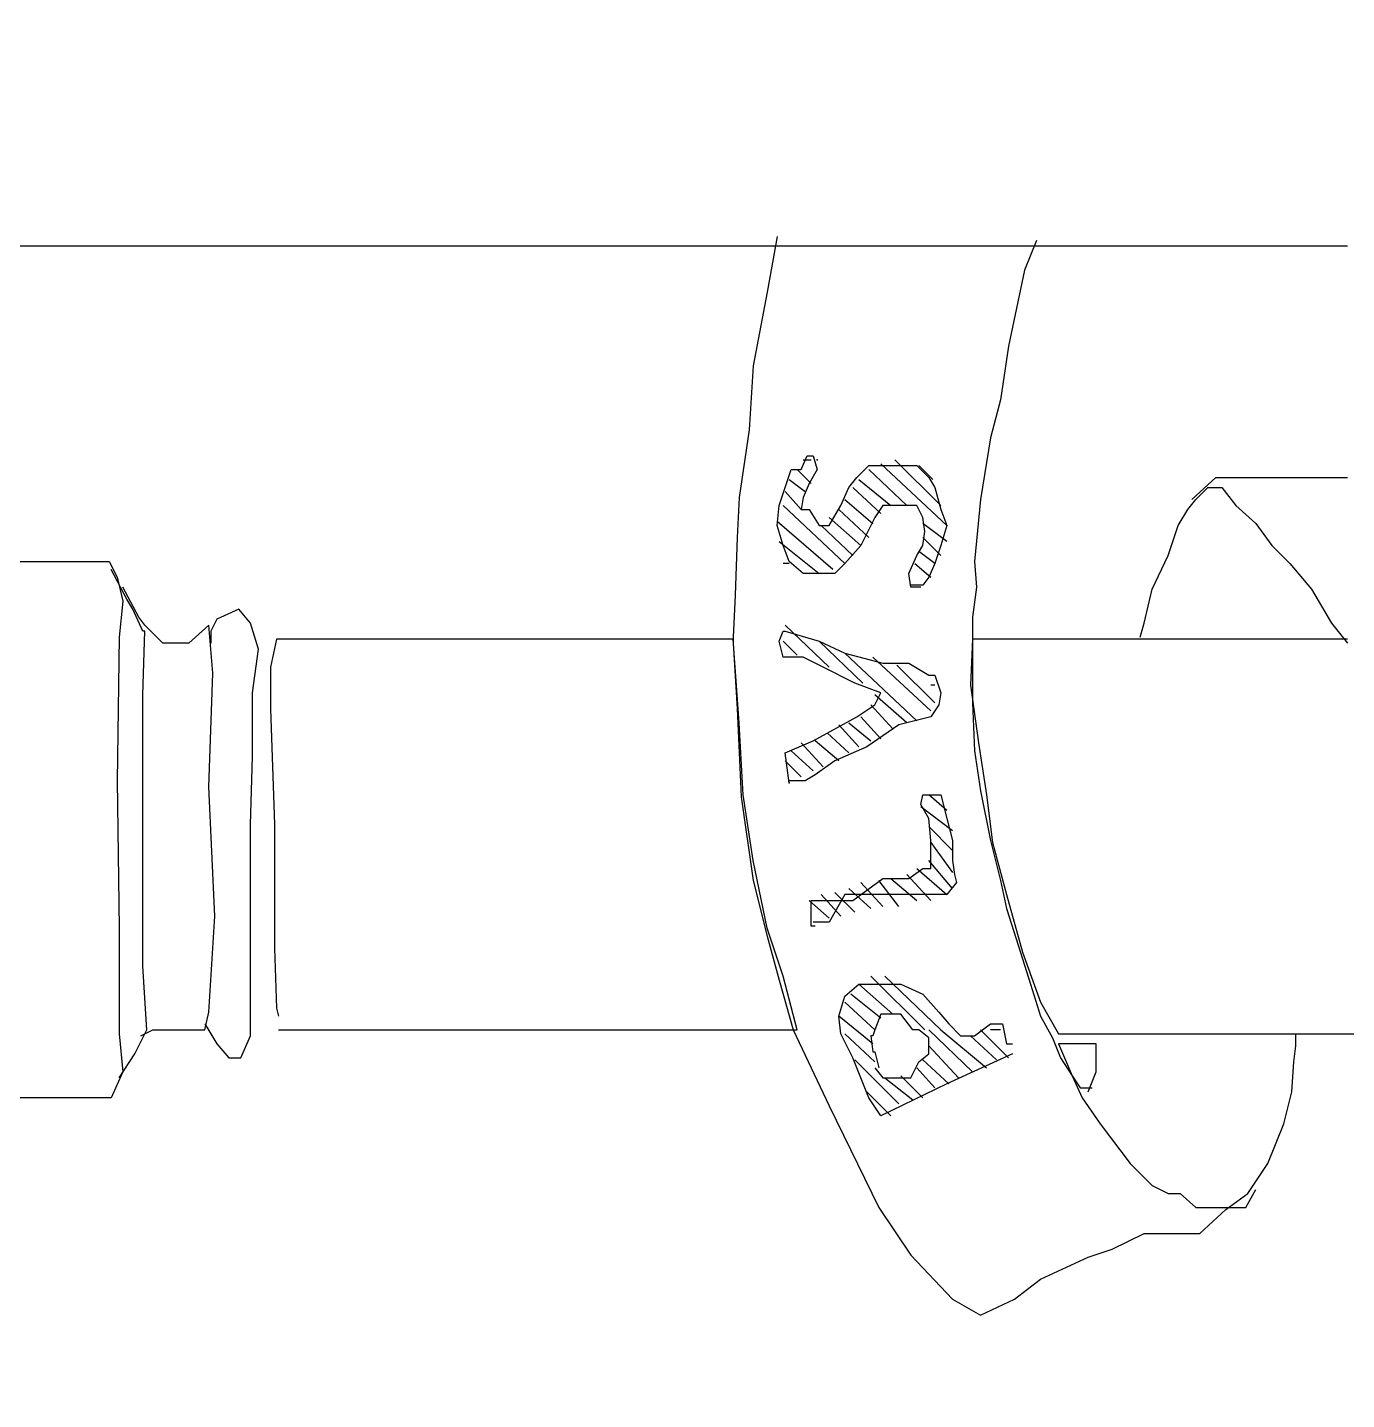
# Model space of a CAD drawing. Extents: x 729854 to 730444, y 4373781 to 4374808.
# Drawn here: x 729885.4 to 729892.02, y 4374630.28 to 4374637.16 of the extents above; entities that cross this region are included whole.
import ezdxf

# ---------------------------------------------------------------- set-up
doc = ezdxf.new("R2010")
doc.units = 0
doc.layers.get('0').update_dxf_attribs({"linetype": 'CONTINUOUS'})

msp = doc.modelspace()

# ---------------------------------------------------------------- linework, layer by layer
at = {"color": 0, "linetype": 'CONTINUOUS'}
for p, q in [((729889.16, 4374636.11), (729889.11, 4374635.83)), ((729889.16, 4374636.11), (729889.11, 4374635.83)), ((729890.46, 4374636.09), (729890.4, 4374635.94)), ((729890.46, 4374636.09), (729890.4, 4374635.94)), ((729885.57, 4374636.06), (729885.26, 4374636.06)), ((729885.57, 4374636.06), (729885.26, 4374636.06)), ((729886.18, 4374636.06), (729885.57, 4374636.06)), ((729886.18, 4374636.06), (729885.57, 4374636.06)), ((729887.2, 4374636.06), (729886.18, 4374636.06)), ((729887.2, 4374636.06), (729886.18, 4374636.06)), ((729888.07, 4374636.06), (729887.2, 4374636.06)), ((729888.07, 4374636.06), (729887.2, 4374636.06)), ((729889.16, 4374636.06), (729888.07, 4374636.06)), ((729889.16, 4374636.06), (729888.07, 4374636.06)), ((729889.42, 4374636.06), (729889.16, 4374636.06)), ((729889.42, 4374636.06), (729889.16, 4374636.06)), ((729889.97, 4374636.06), (729889.42, 4374636.06)), ((729889.97, 4374636.06), (729889.42, 4374636.06)), ((729890.45, 4374636.06), (729889.97, 4374636.06)), ((729890.45, 4374636.06), (729889.97, 4374636.06)), ((729890.82, 4374636.06), (729890.45, 4374636.06)), ((729890.82, 4374636.06), (729890.45, 4374636.06)), ((729892.02, 4374636.06), (729890.82, 4374636.06)), ((729892.02, 4374636.06), (729890.82, 4374636.06)), ((729890.4, 4374635.94), (729890.32, 4374635.56)), ((729890.4, 4374635.94), (729890.32, 4374635.56)), ((729889.11, 4374635.83), (729889.04, 4374635.46)), ((729889.11, 4374635.83), (729889.04, 4374635.46)), ((729890.32, 4374635.56), (729890.28, 4374635.29)), ((729890.32, 4374635.56), (729890.28, 4374635.29)), ((729889.04, 4374635.46), (729889.02, 4374635.14)), ((729889.04, 4374635.46), (729889.02, 4374635.14)), ((729890.28, 4374635.29), (729890.23, 4374635.1)), ((729890.28, 4374635.29), (729890.23, 4374635.1)), ((729889.02, 4374635.14), (729888.97, 4374634.8)), ((729889.02, 4374635.14), (729888.97, 4374634.8)), ((729890.23, 4374635.1), (729890.18, 4374634.79)), ((729890.23, 4374635.1), (729890.18, 4374634.79)), ((729889.28, 4374634.94), (729889.31, 4374635.01)), ((729889.28, 4374634.94), (729889.31, 4374635.01)), ((729889.29, 4374634.99), (729889.33, 4374634.99)), ((729889.29, 4374634.99), (729889.33, 4374634.99)), ((729889.31, 4374635.01), (729889.34, 4374635.01)), ((729889.31, 4374635.01), (729889.34, 4374635.01)), ((729889.34, 4374635.01), (729889.36, 4374634.94)), ((729889.34, 4374635.01), (729889.36, 4374634.94)), ((729889.98, 4374634.76), (729889.75, 4374634.99)), ((729889.98, 4374634.76), (729889.75, 4374634.99)), ((729889.2, 4374634.85), (729889.23, 4374634.94)), ((729889.2, 4374634.85), (729889.23, 4374634.94)), ((729889.23, 4374634.94), (729889.26, 4374634.94)), ((729889.23, 4374634.94), (729889.26, 4374634.94)), ((729889.33, 4374634.87), (729889.26, 4374634.94)), ((729889.26, 4374634.94), (729889.28, 4374634.94)), ((729889.33, 4374634.87), (729889.26, 4374634.94)), ((729889.26, 4374634.94), (729889.28, 4374634.94)), ((729889.36, 4374634.94), (729889.32, 4374634.87)), ((729889.36, 4374634.94), (729889.32, 4374634.87)), ((729889.56, 4374634.9), (729889.62, 4374634.96)), ((729889.56, 4374634.9), (729889.62, 4374634.96)), ((729889.62, 4374634.96), (729889.69, 4374634.96)), ((729889.62, 4374634.96), (729889.69, 4374634.96)), ((729889.81, 4374634.76), (729889.62, 4374634.94)), ((729889.81, 4374634.76), (729889.62, 4374634.94)), ((729889.68, 4374634.97), (729890.01, 4374634.66)), ((729889.68, 4374634.97), (729890.01, 4374634.66)), ((729889.69, 4374634.96), (729889.77, 4374634.96)), ((729889.69, 4374634.96), (729889.77, 4374634.96)), ((729889.77, 4374634.96), (729889.86, 4374634.96)), ((729889.77, 4374634.96), (729889.86, 4374634.96)), ((729889.86, 4374634.96), (729889.92, 4374634.9)), ((729889.86, 4374634.96), (729889.92, 4374634.9)), ((729889.87, 4374634.96), (729889.94, 4374634.89)), ((729889.87, 4374634.96), (729889.94, 4374634.89)), ((729889.17, 4374634.76), (729889.2, 4374634.85)), ((729889.17, 4374634.76), (729889.2, 4374634.85)), ((729889.22, 4374634.89), (729889.3, 4374634.83)), ((729889.22, 4374634.89), (729889.3, 4374634.83)), ((729889.32, 4374634.87), (729889.29, 4374634.8)), ((729889.32, 4374634.87), (729889.29, 4374634.8)), ((729889.48, 4374634.76), (729889.52, 4374634.85)), ((729889.48, 4374634.76), (729889.52, 4374634.85)), ((729889.52, 4374634.85), (729889.56, 4374634.9)), ((729889.52, 4374634.85), (729889.56, 4374634.9)), ((729889.68, 4374634.72), (729889.54, 4374634.85)), ((729889.68, 4374634.72), (729889.54, 4374634.85)), ((729889.57, 4374634.89), (729889.73, 4374634.76)), ((729889.57, 4374634.89), (729889.73, 4374634.76)), ((729889.92, 4374634.9), (729889.95, 4374634.85)), ((729889.92, 4374634.9), (729889.95, 4374634.85)), ((729889.95, 4374634.85), (729889.98, 4374634.74)), ((729889.95, 4374634.85), (729889.98, 4374634.74)), ((729891.24, 4374634.79), (729891.36, 4374634.9)), ((729891.24, 4374634.79), (729891.36, 4374634.9)), ((729891.26, 4374634.79), (729891.32, 4374634.85)), ((729891.26, 4374634.79), (729891.32, 4374634.85)), ((729891.32, 4374634.85), (729891.39, 4374634.85)), ((729891.32, 4374634.85), (729891.39, 4374634.85)), ((729891.36, 4374634.9), (729891.46, 4374634.9)), ((729891.36, 4374634.9), (729891.46, 4374634.9)), ((729891.39, 4374634.85), (729891.46, 4374634.76)), ((729891.39, 4374634.85), (729891.46, 4374634.76)), ((729891.46, 4374634.9), (729891.61, 4374634.9)), ((729891.46, 4374634.9), (729891.61, 4374634.9)), ((729891.61, 4374634.9), (729891.75, 4374634.9)), ((729891.61, 4374634.9), (729891.75, 4374634.9)), ((729891.75, 4374634.9), (729891.92, 4374634.9)), ((729891.75, 4374634.9), (729891.92, 4374634.9)), ((729891.92, 4374634.9), (729892.02, 4374634.9)), ((729891.92, 4374634.9), (729892.02, 4374634.9)), ((729888.97, 4374634.8), (729888.96, 4374634.6)), ((729888.97, 4374634.8), (729888.96, 4374634.6)), ((729889.28, 4374634.74), (729889.2, 4374634.83)), ((729889.28, 4374634.74), (729889.2, 4374634.83)), ((729889.29, 4374634.8), (729889.28, 4374634.74)), ((729889.29, 4374634.8), (729889.28, 4374634.74)), ((729889.5, 4374634.79), (729889.64, 4374634.67)), ((729889.5, 4374634.79), (729889.64, 4374634.67)), ((729890.18, 4374634.79), (729890.15, 4374634.48)), ((729890.18, 4374634.79), (729890.15, 4374634.48)), ((729891.22, 4374634.74), (729891.26, 4374634.79)), ((729891.22, 4374634.74), (729891.26, 4374634.79)), ((729889.16, 4374634.66), (729889.17, 4374634.76)), ((729889.16, 4374634.66), (729889.17, 4374634.76)), ((729889.19, 4374634.76), (729889.5, 4374634.47)), ((729889.19, 4374634.76), (729889.5, 4374634.47)), ((729889.28, 4374634.74), (729889.29, 4374634.74)), ((729889.28, 4374634.74), (729889.29, 4374634.74)), ((729889.29, 4374634.74), (729889.32, 4374634.74)), ((729889.29, 4374634.74), (729889.32, 4374634.74)), ((729889.32, 4374634.74), (729889.37, 4374634.66)), ((729889.32, 4374634.74), (729889.37, 4374634.66)), ((729889.42, 4374634.66), (729889.48, 4374634.76)), ((729889.42, 4374634.66), (729889.48, 4374634.76)), ((729889.62, 4374634.6), (729889.47, 4374634.74)), ((729889.62, 4374634.6), (729889.47, 4374634.74)), ((729889.69, 4374634.76), (729889.65, 4374634.7)), ((729889.69, 4374634.76), (729889.65, 4374634.7)), ((729889.75, 4374634.76), (729889.69, 4374634.76)), ((729889.75, 4374634.76), (729889.69, 4374634.76)), ((729889.81, 4374634.76), (729889.75, 4374634.76)), ((729889.81, 4374634.76), (729889.75, 4374634.76)), ((729889.86, 4374634.76), (729889.81, 4374634.76)), ((729889.86, 4374634.76), (729889.81, 4374634.76)), ((729889.89, 4374634.7), (729889.86, 4374634.76)), ((729889.89, 4374634.7), (729889.86, 4374634.76)), ((729889.98, 4374634.74), (729890.01, 4374634.66)), ((729889.98, 4374634.74), (729890.01, 4374634.66)), ((729891.17, 4374634.66), (729891.22, 4374634.74)), ((729891.17, 4374634.66), (729891.22, 4374634.74)), ((729891.46, 4374634.76), (729891.56, 4374634.67)), ((729891.46, 4374634.76), (729891.56, 4374634.67)), ((729889.44, 4374634.44), (729889.16, 4374634.68)), ((729889.44, 4374634.44), (729889.16, 4374634.68)), ((729889.19, 4374634.56), (729889.16, 4374634.66)), ((729889.19, 4374634.56), (729889.16, 4374634.66)), ((729889.37, 4374634.66), (729889.42, 4374634.66)), ((729889.37, 4374634.66), (729889.42, 4374634.66)), ((729889.54, 4374634.51), (729889.38, 4374634.66)), ((729889.54, 4374634.51), (729889.38, 4374634.66)), ((729889.42, 4374634.7), (729889.58, 4374634.56)), ((729889.42, 4374634.7), (729889.58, 4374634.56)), ((729889.65, 4374634.7), (729889.61, 4374634.62)), ((729889.65, 4374634.7), (729889.61, 4374634.62)), ((729889.9, 4374634.63), (729889.89, 4374634.7)), ((729889.9, 4374634.63), (729889.89, 4374634.7)), ((729890.01, 4374634.58), (729889.89, 4374634.67)), ((729890.01, 4374634.58), (729889.89, 4374634.67)), ((729890.01, 4374634.66), (729889.98, 4374634.56)), ((729890.01, 4374634.66), (729889.98, 4374634.56)), ((729891.12, 4374634.51), (729891.17, 4374634.66)), ((729891.12, 4374634.51), (729891.17, 4374634.66)), ((729891.56, 4374634.67), (729891.64, 4374634.56)), ((729891.56, 4374634.67), (729891.64, 4374634.56)), ((729888.96, 4374634.6), (729888.95, 4374634.31)), ((729888.96, 4374634.6), (729888.95, 4374634.31)), ((729889.17, 4374634.58), (729889.37, 4374634.42)), ((729889.17, 4374634.58), (729889.37, 4374634.42)), ((729889.61, 4374634.62), (729889.58, 4374634.56)), ((729889.61, 4374634.62), (729889.58, 4374634.56)), ((729889.89, 4374634.56), (729889.9, 4374634.63)), ((729889.89, 4374634.56), (729889.9, 4374634.63)), ((729889.89, 4374634.6), (729889.98, 4374634.51)), ((729889.89, 4374634.6), (729889.98, 4374634.51)), ((729889.22, 4374634.48), (729889.19, 4374634.56)), ((729889.22, 4374634.48), (729889.19, 4374634.56)), ((729889.58, 4374634.56), (729889.5, 4374634.47)), ((729889.58, 4374634.56), (729889.5, 4374634.47)), ((729889.82, 4374634.42), (729889.86, 4374634.51)), ((729889.82, 4374634.42), (729889.86, 4374634.51)), ((729889.86, 4374634.51), (729889.89, 4374634.56)), ((729889.86, 4374634.51), (729889.89, 4374634.56)), ((729889.95, 4374634.47), (729889.87, 4374634.53)), ((729889.95, 4374634.47), (729889.87, 4374634.53)), ((729889.98, 4374634.56), (729889.95, 4374634.47)), ((729889.98, 4374634.56), (729889.95, 4374634.47)), ((729891.04, 4374634.34), (729891.12, 4374634.51)), ((729891.04, 4374634.34), (729891.12, 4374634.51)), ((729891.64, 4374634.56), (729891.73, 4374634.47)), ((729891.64, 4374634.56), (729891.73, 4374634.47)), ((729885.09, 4374634.48), (729885.81, 4374634.48)), ((729885.09, 4374634.48), (729885.81, 4374634.48)), ((729885.81, 4374634.48), (729885.85, 4374634.4)), ((729885.81, 4374634.48), (729885.85, 4374634.4)), ((729885.9, 4374634.29), (729885.82, 4374634.44)), ((729885.9, 4374634.29), (729885.82, 4374634.44)), ((729889.22, 4374634.47), (729889.19, 4374634.47)), ((729889.22, 4374634.47), (729889.19, 4374634.47)), ((729889.29, 4374634.42), (729889.22, 4374634.48)), ((729889.29, 4374634.42), (729889.22, 4374634.48)), ((729889.5, 4374634.47), (729889.45, 4374634.42)), ((729889.5, 4374634.47), (729889.45, 4374634.42)), ((729889.85, 4374634.47), (729889.93, 4374634.4)), ((729889.85, 4374634.47), (729889.93, 4374634.4)), ((729889.95, 4374634.47), (729889.92, 4374634.4)), ((729889.95, 4374634.47), (729889.92, 4374634.4)), ((729890.15, 4374634.48), (729890.16, 4374634.35)), ((729890.15, 4374634.48), (729890.16, 4374634.35)), ((729891.73, 4374634.47), (729891.84, 4374634.34)), ((729891.73, 4374634.47), (729891.84, 4374634.34)), ((729885.85, 4374634.4), (729885.88, 4374634.28)), ((729885.85, 4374634.4), (729885.88, 4374634.28)), ((729889.39, 4374634.42), (729889.29, 4374634.42)), ((729889.39, 4374634.42), (729889.29, 4374634.42)), ((729889.45, 4374634.42), (729889.39, 4374634.42)), ((729889.45, 4374634.42), (729889.39, 4374634.42)), ((729889.83, 4374634.35), (729889.82, 4374634.42)), ((729889.83, 4374634.35), (729889.82, 4374634.42)), ((729889.92, 4374634.4), (729889.89, 4374634.36)), ((729889.92, 4374634.4), (729889.89, 4374634.36)), ((729885.96, 4374634.2), (729885.88, 4374634.35)), ((729885.96, 4374634.2), (729885.88, 4374634.35)), ((729888.95, 4374634.31), (729888.94, 4374634.1)), ((729888.95, 4374634.31), (729888.94, 4374634.1)), ((729889.87, 4374634.36), (729889.83, 4374634.36)), ((729889.87, 4374634.36), (729889.83, 4374634.36)), ((729889.85, 4374634.35), (729889.83, 4374634.35)), ((729889.85, 4374634.35), (729889.83, 4374634.35)), ((729889.87, 4374634.36), (729889.85, 4374634.36)), ((729889.87, 4374634.36), (729889.85, 4374634.36)), ((729889.88, 4374634.35), (729889.85, 4374634.35)), ((729889.88, 4374634.35), (729889.85, 4374634.35)), ((729889.89, 4374634.36), (729889.87, 4374634.36)), ((729889.89, 4374634.36), (729889.87, 4374634.36)), ((729890.16, 4374634.35), (729890.14, 4374634.2)), ((729890.16, 4374634.35), (729890.14, 4374634.2)), ((729891, 4374634.17), (729891.04, 4374634.34)), ((729891, 4374634.17), (729891.04, 4374634.34)), ((729891.84, 4374634.34), (729891.94, 4374634.17)), ((729891.84, 4374634.34), (729891.94, 4374634.17)), ((729885.88, 4374634.28), (729885.86, 4374634.1)), ((729885.88, 4374634.28), (729885.86, 4374634.1)), ((729885.93, 4374634.24), (729885.9, 4374634.29)), ((729885.93, 4374634.24), (729885.9, 4374634.29)), ((729885.98, 4374634.13), (729885.93, 4374634.24)), ((729885.98, 4374634.13), (729885.93, 4374634.24)), ((729886.46, 4374634.24), (729886.35, 4374634.19)), ((729886.46, 4374634.24), (729886.35, 4374634.19)), ((729886.52, 4374634.17), (729886.46, 4374634.24)), ((729886.52, 4374634.17), (729886.46, 4374634.24)), ((729885.99, 4374634.16), (729885.96, 4374634.2)), ((729885.99, 4374634.16), (729885.96, 4374634.2)), ((729886.08, 4374634.07), (729885.99, 4374634.16)), ((729886.08, 4374634.07), (729885.99, 4374634.16)), ((729886.31, 4374634.16), (729886.21, 4374634.07)), ((729886.31, 4374634.16), (729886.21, 4374634.07)), ((729886.33, 4374633.92), (729886.31, 4374634.16)), ((729886.33, 4374633.92), (729886.31, 4374634.16)), ((729886.35, 4374634.19), (729886.32, 4374634.13)), ((729886.35, 4374634.19), (729886.32, 4374634.13)), ((729886.56, 4374634.04), (729886.52, 4374634.17)), ((729886.56, 4374634.04), (729886.52, 4374634.17)), ((729889.2, 4374634.16), (729889.42, 4374633.95)), ((729889.2, 4374634.16), (729889.42, 4374633.95)), ((729890.14, 4374634.2), (729890.14, 4374634.08)), ((729890.14, 4374634.2), (729890.14, 4374634.08)), ((729890.98, 4374634.1), (729891, 4374634.17)), ((729890.98, 4374634.1), (729891, 4374634.17)), ((729891.94, 4374634.17), (729892.02, 4374634.07)), ((729891.94, 4374634.17), (729892.02, 4374634.07)), ((729885.86, 4374634.1), (729885.85, 4374633.38)), ((729885.86, 4374634.1), (729885.85, 4374633.38)), ((729885.98, 4374633.81), (729885.99, 4374634.13)), ((729885.99, 4374634.13), (729885.98, 4374634.13)), ((729885.98, 4374633.81), (729885.99, 4374634.13)), ((729885.99, 4374634.13), (729885.98, 4374634.13)), ((729886.32, 4374634.13), (729886.32, 4374634.07)), ((729886.32, 4374634.13), (729886.32, 4374634.07)), ((729888.94, 4374634.1), (729888.94, 4374634.07)), ((729888.94, 4374634.1), (729888.94, 4374634.07)), ((729889.17, 4374634.08), (729889.19, 4374634.13)), ((729889.17, 4374634.08), (729889.19, 4374634.13)), ((729889.19, 4374634.13), (729889.2, 4374634.13)), ((729889.19, 4374634.13), (729889.2, 4374634.13)), ((729889.2, 4374634.13), (729889.37, 4374634.08)), ((729889.2, 4374634.13), (729889.37, 4374634.08)), ((729886.21, 4374634.07), (729886.08, 4374634.07)), ((729886.21, 4374634.07), (729886.08, 4374634.07)), ((729886.53, 4374633.82), (729886.56, 4374634.04)), ((729886.53, 4374633.82), (729886.56, 4374634.04)), ((729886.65, 4374634.09), (729886.62, 4374633.95)), ((729886.65, 4374634.09), (729886.62, 4374633.95)), ((729886.7, 4374634.09), (729886.65, 4374634.09)), ((729886.7, 4374634.09), (729886.65, 4374634.09)), ((729886.89, 4374634.09), (729886.7, 4374634.09)), ((729886.89, 4374634.09), (729886.7, 4374634.09)), ((729887.29, 4374634.09), (729886.89, 4374634.09)), ((729887.29, 4374634.09), (729886.89, 4374634.09)), ((729888.32, 4374634.09), (729887.29, 4374634.09)), ((729888.32, 4374634.09), (729887.29, 4374634.09)), ((729888.94, 4374634.09), (729888.32, 4374634.09)), ((729888.94, 4374634.09), (729888.32, 4374634.09)), ((729888.95, 4374633.95), (729888.94, 4374634.09)), ((729888.95, 4374633.95), (729888.94, 4374634.09)), ((729888.94, 4374634.07), (729888.96, 4374633.74)), ((729888.94, 4374634.07), (729888.96, 4374633.74)), ((729889.19, 4374634), (729889.17, 4374634.08)), ((729889.19, 4374634), (729889.17, 4374634.08)), ((729889.26, 4374634.01), (729889.19, 4374634.08)), ((729889.26, 4374634.01), (729889.19, 4374634.08)), ((729889.37, 4374634.08), (729889.5, 4374634.02)), ((729889.59, 4374633.87), (729889.37, 4374634.08)), ((729889.37, 4374634.08), (729889.5, 4374634.02)), ((729889.59, 4374633.87), (729889.37, 4374634.08)), ((729890.14, 4374634.09), (729890.13, 4374633.86)), ((729890.14, 4374634.09), (729890.13, 4374633.86)), ((729890.23, 4374634.09), (729890.14, 4374634.09)), ((729890.23, 4374634.09), (729890.14, 4374634.09)), ((729890.14, 4374634.08), (729890.14, 4374633.77)), ((729890.14, 4374634.08), (729890.14, 4374633.77)), ((729890.58, 4374634.09), (729890.23, 4374634.09)), ((729890.58, 4374634.09), (729890.23, 4374634.09)), ((729890.97, 4374634.09), (729890.58, 4374634.09)), ((729890.97, 4374634.09), (729890.58, 4374634.09)), ((729891.26, 4374634.09), (729890.97, 4374634.09)), ((729891.26, 4374634.09), (729890.97, 4374634.09)), ((729891.77, 4374634.09), (729891.26, 4374634.09)), ((729891.77, 4374634.09), (729891.26, 4374634.09)), ((729892.02, 4374634.09), (729891.77, 4374634.09)), ((729892.02, 4374634.09), (729891.77, 4374634.09)), ((729889.24, 4374634), (729889.19, 4374634)), ((729889.24, 4374634), (729889.19, 4374634)), ((729889.29, 4374634), (729889.24, 4374634)), ((729889.29, 4374634), (729889.24, 4374634)), ((729889.39, 4374633.95), (729889.29, 4374634)), ((729889.39, 4374633.95), (729889.29, 4374634)), ((729889.5, 4374634.02), (729889.69, 4374633.97)), ((729889.5, 4374634.02), (729889.86, 4374633.68)), ((729889.5, 4374634.02), (729889.69, 4374633.97)), ((729889.5, 4374634.02), (729889.86, 4374633.68)), ((729889.93, 4374633.73), (729889.64, 4374634)), ((729889.93, 4374633.73), (729889.64, 4374634)), ((729889.69, 4374633.97), (729889.82, 4374633.97)), ((729889.69, 4374633.97), (729889.82, 4374633.97)), ((729889.76, 4374633.96), (729889.95, 4374633.77)), ((729889.76, 4374633.96), (729889.95, 4374633.77)), ((729889.82, 4374633.97), (729889.92, 4374633.91)), ((729889.82, 4374633.97), (729889.92, 4374633.91)), ((729886.31, 4374633.35), (729886.33, 4374633.92)), ((729886.31, 4374633.35), (729886.33, 4374633.92)), ((729886.62, 4374633.95), (729886.62, 4374633.74)), ((729886.62, 4374633.95), (729886.62, 4374633.74)), ((729888.97, 4374633.67), (729888.95, 4374633.95)), ((729888.97, 4374633.67), (729888.95, 4374633.95)), ((729889.55, 4374633.87), (729889.39, 4374633.95)), ((729889.55, 4374633.87), (729889.39, 4374633.95)), ((729889.92, 4374633.91), (729889.95, 4374633.91)), ((729889.92, 4374633.91), (729889.95, 4374633.91)), ((729889.95, 4374633.91), (729889.98, 4374633.82)), ((729889.95, 4374633.91), (729889.98, 4374633.82)), ((729886.53, 4374633.5), (729886.53, 4374633.82)), ((729886.53, 4374633.5), (729886.53, 4374633.82)), ((729889.68, 4374633.82), (729889.55, 4374633.87)), ((729889.68, 4374633.82), (729889.55, 4374633.87)), ((729889.65, 4374633.76), (729889.68, 4374633.82)), ((729889.65, 4374633.76), (729889.68, 4374633.82)), ((729889.95, 4374633.86), (729889.93, 4374633.86)), ((729889.95, 4374633.86), (729889.93, 4374633.86)), ((729889.98, 4374633.82), (729889.97, 4374633.76)), ((729889.98, 4374633.82), (729889.97, 4374633.76)), ((729890.13, 4374633.86), (729890.17, 4374633.57)), ((729890.13, 4374633.86), (729890.17, 4374633.57)), ((729885.98, 4374633.19), (729885.98, 4374633.81)), ((729885.98, 4374633.19), (729885.98, 4374633.81)), ((729889.56, 4374633.7), (729889.65, 4374633.76)), ((729889.56, 4374633.7), (729889.65, 4374633.76)), ((729889.63, 4374633.76), (729889.74, 4374633.64)), ((729889.63, 4374633.76), (729889.74, 4374633.64)), ((729889.81, 4374633.67), (729889.65, 4374633.81)), ((729889.81, 4374633.67), (729889.65, 4374633.81)), ((729889.97, 4374633.76), (729889.93, 4374633.7)), ((729889.97, 4374633.76), (729889.93, 4374633.7)), ((729890.14, 4374633.77), (729890.15, 4374633.53)), ((729890.14, 4374633.77), (729890.15, 4374633.53)), ((729886.62, 4374633.74), (729886.64, 4374633.16)), ((729886.62, 4374633.74), (729886.64, 4374633.16)), ((729888.96, 4374633.74), (729888.98, 4374633.3)), ((729888.96, 4374633.74), (729888.98, 4374633.3)), ((729889.34, 4374633.58), (729889.56, 4374633.7)), ((729889.34, 4374633.58), (729889.56, 4374633.7)), ((729889.68, 4374633.59), (729889.58, 4374633.7)), ((729889.68, 4374633.59), (729889.58, 4374633.7)), ((729889.93, 4374633.7), (729889.77, 4374633.66)), ((729889.93, 4374633.7), (729889.77, 4374633.66)), ((729888.99, 4374633.31), (729888.97, 4374633.67)), ((729888.99, 4374633.31), (729888.97, 4374633.67)), ((729889.41, 4374633.62), (729889.52, 4374633.52)), ((729889.41, 4374633.62), (729889.52, 4374633.52)), ((729889.57, 4374633.55), (729889.47, 4374633.66)), ((729889.57, 4374633.55), (729889.47, 4374633.66)), ((729889.52, 4374633.67), (729889.63, 4374633.58)), ((729889.52, 4374633.67), (729889.63, 4374633.58)), ((729889.77, 4374633.66), (729889.61, 4374633.55)), ((729889.77, 4374633.66), (729889.61, 4374633.55)), ((729889.2, 4374633.52), (729889.34, 4374633.58)), ((729889.2, 4374633.52), (729889.34, 4374633.58)), ((729889.28, 4374633.57), (729889.39, 4374633.45)), ((729889.28, 4374633.57), (729889.39, 4374633.45)), ((729889.47, 4374633.48), (729889.35, 4374633.58)), ((729889.47, 4374633.48), (729889.35, 4374633.58)), ((729889.61, 4374633.55), (729889.45, 4374633.48)), ((729889.61, 4374633.55), (729889.45, 4374633.48)), ((729890.17, 4374633.57), (729890.21, 4374633.31)), ((729890.17, 4374633.57), (729890.21, 4374633.31)), ((729886.52, 4374633.16), (729886.53, 4374633.5)), ((729886.52, 4374633.16), (729886.53, 4374633.5)), ((729889.22, 4374633.37), (729889.2, 4374633.52)), ((729889.22, 4374633.37), (729889.2, 4374633.52)), ((729889.2, 4374633.48), (729889.28, 4374633.4)), ((729889.2, 4374633.48), (729889.28, 4374633.4)), ((729889.34, 4374633.43), (729889.23, 4374633.53)), ((729889.34, 4374633.43), (729889.23, 4374633.53)), ((729889.45, 4374633.48), (729889.35, 4374633.41)), ((729889.45, 4374633.48), (729889.35, 4374633.41)), ((729890.15, 4374633.53), (729890.18, 4374633.33)), ((729890.15, 4374633.53), (729890.18, 4374633.33)), ((729889.35, 4374633.41), (729889.3, 4374633.38)), ((729889.35, 4374633.41), (729889.3, 4374633.38)), ((729885.85, 4374633.38), (729885.86, 4374632.64)), ((729885.85, 4374633.38), (729885.86, 4374632.64)), ((729886.34, 4374632.7), (729886.31, 4374633.35)), ((729886.34, 4374632.7), (729886.31, 4374633.35)), ((729889.25, 4374633.38), (729889.22, 4374633.38)), ((729889.25, 4374633.38), (729889.22, 4374633.38)), ((729889.3, 4374633.38), (729889.25, 4374633.38)), ((729889.3, 4374633.38), (729889.25, 4374633.38)), ((729888.98, 4374633.3), (729889.04, 4374632.88)), ((729888.98, 4374633.3), (729889.04, 4374632.88)), ((729889.04, 4374632.98), (729888.99, 4374633.31)), ((729889.04, 4374632.98), (729888.99, 4374633.31)), ((729889.88, 4374633.26), (729889.89, 4374633.31)), ((729889.88, 4374633.26), (729889.89, 4374633.31)), ((729889.89, 4374633.31), (729889.95, 4374633.31)), ((729889.89, 4374633.31), (729889.95, 4374633.31)), ((729890.01, 4374633.23), (729889.92, 4374633.31)), ((729890.01, 4374633.23), (729889.92, 4374633.31)), ((729889.95, 4374633.31), (729889.98, 4374633.31)), ((729889.95, 4374633.31), (729889.98, 4374633.31)), ((729889.98, 4374633.31), (729890.01, 4374633.19)), ((729889.98, 4374633.31), (729890.01, 4374633.19)), ((729890.18, 4374633.33), (729890.23, 4374633.08)), ((729890.18, 4374633.33), (729890.23, 4374633.08)), ((729890.21, 4374633.31), (729890.24, 4374633.07)), ((729890.21, 4374633.31), (729890.24, 4374633.07)), ((729889.92, 4374633.19), (729889.88, 4374633.26)), ((729889.92, 4374633.19), (729889.88, 4374633.26)), ((729889.88, 4374633.25), (729890.04, 4374633.13)), ((729889.88, 4374633.25), (729890.04, 4374633.13)), ((729885.98, 4374632.45), (729885.98, 4374633.19)), ((729885.98, 4374632.45), (729885.98, 4374633.19)), ((729886.52, 4374632.7), (729886.52, 4374633.16)), ((729886.52, 4374632.7), (729886.52, 4374633.16)), ((729886.64, 4374633.16), (729886.64, 4374632.78)), ((729886.64, 4374633.16), (729886.64, 4374632.78)), ((729889.93, 4374633.08), (729889.92, 4374633.19)), ((729889.93, 4374633.08), (729889.92, 4374633.19)), ((729890.04, 4374633.03), (729889.92, 4374633.15)), ((729890.04, 4374633.03), (729889.92, 4374633.15)), ((729890.01, 4374633.19), (729890.04, 4374633.08)), ((729890.01, 4374633.19), (729890.04, 4374633.08)), ((729889.93, 4374632.94), (729889.93, 4374633.08)), ((729889.93, 4374632.94), (729889.93, 4374633.08)), ((729889.93, 4374633.07), (729890.04, 4374632.92)), ((729889.93, 4374633.07), (729890.04, 4374632.92)), ((729890.04, 4374633.08), (729890.04, 4374632.98)), ((729890.04, 4374633.08), (729890.04, 4374632.98)), ((729890.23, 4374633.08), (729890.28, 4374632.88)), ((729890.23, 4374633.08), (729890.28, 4374632.88)), ((729890.24, 4374633.07), (729890.31, 4374632.81)), ((729890.24, 4374633.07), (729890.31, 4374632.81)), ((729889.11, 4374632.64), (729889.04, 4374632.98)), ((729889.11, 4374632.64), (729889.04, 4374632.98)), ((729889.82, 4374632.89), (729889.89, 4374632.94)), ((729889.82, 4374632.89), (729889.89, 4374632.94)), ((729889.86, 4374632.94), (729890.01, 4374632.81)), ((729889.86, 4374632.94), (729890.01, 4374632.81)), ((729889.89, 4374632.94), (729889.93, 4374632.94)), ((729889.89, 4374632.94), (729889.93, 4374632.94)), ((729890.04, 4374632.84), (729889.92, 4374632.98)), ((729890.04, 4374632.84), (729889.92, 4374632.98)), ((729890.04, 4374632.98), (729890.05, 4374632.91)), ((729890.04, 4374632.98), (729890.05, 4374632.91)), ((729889.04, 4374632.88), (729889.11, 4374632.6)), ((729889.04, 4374632.88), (729889.11, 4374632.6)), ((729889.54, 4374632.78), (729889.69, 4374632.89)), ((729889.54, 4374632.78), (729889.69, 4374632.89)), ((729889.58, 4374632.87), (729889.69, 4374632.75)), ((729889.58, 4374632.87), (729889.69, 4374632.75)), ((729889.77, 4374632.75), (729889.67, 4374632.88)), ((729889.77, 4374632.75), (729889.67, 4374632.88)), ((729889.69, 4374632.89), (729889.82, 4374632.89)), ((729889.69, 4374632.89), (729889.82, 4374632.89)), ((729889.73, 4374632.89), (729889.86, 4374632.78)), ((729889.73, 4374632.89), (729889.86, 4374632.78)), ((729889.93, 4374632.78), (729889.81, 4374632.91)), ((729889.93, 4374632.78), (729889.81, 4374632.91)), ((729890.06, 4374632.87), (729890.01, 4374632.81)), ((729890.06, 4374632.87), (729890.01, 4374632.81)), ((729890.05, 4374632.91), (729890.06, 4374632.87)), ((729890.05, 4374632.91), (729890.06, 4374632.87)), ((729890.28, 4374632.88), (729890.31, 4374632.74)), ((729890.28, 4374632.88), (729890.31, 4374632.74)), ((729889.48, 4374632.7), (729889.38, 4374632.81)), ((729889.48, 4374632.7), (729889.38, 4374632.81)), ((729889.5, 4374632.81), (729889.42, 4374632.67)), ((729889.5, 4374632.81), (729889.42, 4374632.67)), ((729889.45, 4374632.82), (729889.55, 4374632.72)), ((729889.45, 4374632.82), (729889.55, 4374632.72)), ((729889.61, 4374632.81), (729889.5, 4374632.81)), ((729889.61, 4374632.81), (729889.5, 4374632.81)), ((729889.63, 4374632.74), (729889.52, 4374632.84)), ((729889.63, 4374632.74), (729889.52, 4374632.84)), ((729889.81, 4374632.81), (729889.61, 4374632.81)), ((729889.81, 4374632.81), (729889.61, 4374632.81)), ((729889.9, 4374632.81), (729889.81, 4374632.81)), ((729889.9, 4374632.81), (729889.81, 4374632.81)), ((729890.01, 4374632.81), (729889.9, 4374632.81)), ((729890.01, 4374632.81), (729889.9, 4374632.81)), ((729890.31, 4374632.81), (729890.39, 4374632.52)), ((729890.31, 4374632.81), (729890.39, 4374632.52)), ((729886.64, 4374632.78), (729886.64, 4374632.54)), ((729886.64, 4374632.78), (729886.64, 4374632.54)), ((729889.32, 4374632.78), (729889.42, 4374632.69)), ((729889.32, 4374632.78), (729889.42, 4374632.69)), ((729889.33, 4374632.65), (729889.33, 4374632.78)), ((729889.33, 4374632.78), (729889.42, 4374632.78)), ((729889.33, 4374632.65), (729889.33, 4374632.78)), ((729889.33, 4374632.78), (729889.42, 4374632.78)), ((729889.42, 4374632.78), (729889.54, 4374632.78)), ((729889.42, 4374632.78), (729889.54, 4374632.78)), ((729890.31, 4374632.74), (729890.37, 4374632.55)), ((729890.31, 4374632.74), (729890.37, 4374632.55)), ((729886.31, 4374632.22), (729886.34, 4374632.7)), ((729886.31, 4374632.22), (729886.34, 4374632.7)), ((729886.52, 4374632.27), (729886.52, 4374632.7)), ((729886.52, 4374632.27), (729886.52, 4374632.7)), ((729889.35, 4374632.65), (729889.33, 4374632.65)), ((729889.35, 4374632.65), (729889.33, 4374632.65)), ((729889.42, 4374632.67), (729889.34, 4374632.67)), ((729889.42, 4374632.67), (729889.34, 4374632.67)), ((729885.86, 4374632.64), (729885.86, 4374632.11)), ((729885.86, 4374632.64), (729885.86, 4374632.11)), ((729889.19, 4374632.4), (729889.11, 4374632.64)), ((729889.19, 4374632.4), (729889.11, 4374632.64)), ((729889.11, 4374632.6), (729889.17, 4374632.38)), ((729889.11, 4374632.6), (729889.17, 4374632.38)), ((729886.64, 4374632.54), (729886.65, 4374632.24)), ((729886.64, 4374632.54), (729886.65, 4374632.24)), ((729890.37, 4374632.55), (729890.43, 4374632.36)), ((729890.37, 4374632.55), (729890.43, 4374632.36)), ((729890.39, 4374632.52), (729890.48, 4374632.27)), ((729890.39, 4374632.52), (729890.48, 4374632.27)), ((729886, 4374632.13), (729885.98, 4374632.45)), ((729886, 4374632.13), (729885.98, 4374632.45)), ((729889.17, 4374632.38), (729889.24, 4374632.13)), ((729889.17, 4374632.38), (729889.24, 4374632.13)), ((729889.26, 4374632.13), (729889.19, 4374632.4)), ((729889.26, 4374632.13), (729889.19, 4374632.4)), ((729889.9, 4374632.13), (729889.63, 4374632.4)), ((729889.9, 4374632.13), (729889.63, 4374632.4)), ((729889.7, 4374632.4), (729889.98, 4374632.13)), ((729889.7, 4374632.4), (729889.98, 4374632.13)), ((729889.5, 4374632.3), (729889.57, 4374632.36)), ((729889.5, 4374632.3), (729889.57, 4374632.36)), ((729889.68, 4374632.19), (729889.53, 4374632.31)), ((729889.68, 4374632.19), (729889.53, 4374632.31)), ((729889.57, 4374632.36), (729889.64, 4374632.36)), ((729889.57, 4374632.36), (729889.74, 4374632.21)), ((729889.57, 4374632.36), (729889.64, 4374632.36)), ((729889.57, 4374632.36), (729889.74, 4374632.21)), ((729889.64, 4374632.36), (729889.7, 4374632.36)), ((729889.64, 4374632.36), (729889.7, 4374632.36)), ((729889.7, 4374632.36), (729889.78, 4374632.36)), ((729889.7, 4374632.36), (729889.78, 4374632.36)), ((729889.78, 4374632.36), (729889.89, 4374632.31)), ((729889.78, 4374632.36), (729889.89, 4374632.31)), ((729889.89, 4374632.31), (729889.97, 4374632.22)), ((729889.89, 4374632.31), (729889.97, 4374632.22)), ((729890.43, 4374632.36), (729890.48, 4374632.2)), ((729890.43, 4374632.36), (729890.48, 4374632.2)), ((729886.52, 4374632.1), (729886.52, 4374632.27)), ((729886.52, 4374632.1), (729886.52, 4374632.27)), ((729886.65, 4374632.24), (729886.66, 4374632.2)), ((729886.65, 4374632.24), (729886.66, 4374632.2)), ((729889.47, 4374632.2), (729889.5, 4374632.3)), ((729889.47, 4374632.2), (729889.5, 4374632.3)), ((729889.5, 4374632.27), (729889.65, 4374632.13)), ((729889.5, 4374632.27), (729889.65, 4374632.13)), ((729890.48, 4374632.27), (729890.57, 4374632.11)), ((729890.48, 4374632.27), (729890.57, 4374632.11)), ((729886.29, 4374632.13), (729886.31, 4374632.22)), ((729886.29, 4374632.13), (729886.31, 4374632.22)), ((729889.64, 4374632.06), (729889.47, 4374632.2)), ((729889.48, 4374632.11), (729889.47, 4374632.2)), ((729889.64, 4374632.06), (729889.47, 4374632.2)), ((729889.48, 4374632.11), (729889.47, 4374632.2)), ((729889.68, 4374632.21), (729889.65, 4374632.13)), ((729889.68, 4374632.21), (729889.65, 4374632.13)), ((729889.73, 4374632.21), (729889.68, 4374632.21)), ((729889.73, 4374632.21), (729889.68, 4374632.21)), ((729889.78, 4374632.21), (729889.73, 4374632.21)), ((729889.78, 4374632.21), (729889.73, 4374632.21)), ((729889.84, 4374632.13), (729889.78, 4374632.21)), ((729889.84, 4374632.13), (729889.78, 4374632.21)), ((729889.97, 4374632.22), (729890.02, 4374632.16)), ((729889.97, 4374632.22), (729890.02, 4374632.16)), ((729890.48, 4374632.2), (729890.54, 4374632.09)), ((729890.48, 4374632.2), (729890.54, 4374632.09)), ((729885.86, 4374632.11), (729885.88, 4374631.92)), ((729885.86, 4374632.11), (729885.88, 4374631.92)), ((729885.94, 4374632.01), (729886, 4374632.13)), ((729885.94, 4374632.01), (729886, 4374632.13)), ((729885.97, 4374632.1), (729886.03, 4374632.13)), ((729885.97, 4374632.1), (729886.03, 4374632.13)), ((729886.03, 4374632.13), (729886.13, 4374632.13)), ((729886.03, 4374632.13), (729886.13, 4374632.13)), ((729886.13, 4374632.13), (729886.26, 4374632.13)), ((729886.13, 4374632.13), (729886.26, 4374632.13)), ((729886.26, 4374632.13), (729886.29, 4374632.13)), ((729886.26, 4374632.13), (729886.29, 4374632.13)), ((729886.29, 4374632.16), (729886.35, 4374632.06)), ((729886.29, 4374632.16), (729886.35, 4374632.06)), ((729886.47, 4374631.99), (729886.52, 4374632.1)), ((729886.47, 4374631.99), (729886.52, 4374632.1)), ((729886.66, 4374632.13), (729886.7, 4374632.13)), ((729886.66, 4374632.13), (729886.7, 4374632.13)), ((729886.7, 4374632.13), (729888.07, 4374632.13)), ((729886.7, 4374632.13), (729888.07, 4374632.13)), ((729888.07, 4374632.13), (729889.26, 4374632.13)), ((729888.07, 4374632.13), (729889.26, 4374632.13)), ((729889.24, 4374632.13), (729889.42, 4374631.75)), ((729889.24, 4374632.13), (729889.42, 4374631.75)), ((729889.54, 4374631.99), (729889.48, 4374632.11)), ((729889.54, 4374631.99), (729889.48, 4374632.11)), ((729889.5, 4374632.11), (729889.65, 4374631.97)), ((729889.5, 4374632.11), (729889.65, 4374631.97)), ((729889.64, 4374632.1), (729889.63, 4374632.1)), ((729889.63, 4374632.1), (729889.64, 4374632.02)), ((729889.64, 4374632.1), (729889.63, 4374632.1)), ((729889.63, 4374632.1), (729889.64, 4374632.02)), ((729889.65, 4374632.13), (729889.64, 4374632.1)), ((729889.65, 4374632.13), (729889.64, 4374632.1)), ((729889.87, 4374632.13), (729889.84, 4374632.13)), ((729889.87, 4374632.13), (729889.84, 4374632.13)), ((729889.92, 4374632.09), (729889.87, 4374632.13)), ((729889.92, 4374632.09), (729889.87, 4374632.13)), ((729890.14, 4374631.92), (729889.92, 4374632.13)), ((729890.14, 4374631.92), (729889.92, 4374632.13)), ((729889.98, 4374632.13), (729890.21, 4374631.94)), ((729889.98, 4374632.13), (729890.21, 4374631.94)), ((729890.02, 4374632.16), (729890.08, 4374632.1)), ((729890.02, 4374632.16), (729890.08, 4374632.1)), ((729890.08, 4374632.1), (729890.15, 4374632.1)), ((729890.08, 4374632.1), (729890.15, 4374632.1)), ((729890.26, 4374631.98), (729890.13, 4374632.1)), ((729890.26, 4374631.98), (729890.13, 4374632.1)), ((729890.15, 4374632.1), (729890.23, 4374632.16)), ((729890.15, 4374632.1), (729890.23, 4374632.16)), ((729890.18, 4374632.13), (729890.32, 4374631.99)), ((729890.18, 4374632.13), (729890.32, 4374631.99)), ((729890.23, 4374632.16), (729890.26, 4374632.16)), ((729890.23, 4374632.16), (729890.26, 4374632.16)), ((729890.28, 4374632.13), (729890.23, 4374632.13)), ((729890.28, 4374632.13), (729890.23, 4374632.13)), ((729890.26, 4374632.16), (729890.29, 4374632.16)), ((729890.26, 4374632.16), (729890.29, 4374632.16)), ((729890.29, 4374632.16), (729890.31, 4374632.06)), ((729890.29, 4374632.16), (729890.31, 4374632.06)), ((729890.57, 4374632.11), (729891.17, 4374632.11)), ((729890.57, 4374632.11), (729890.63, 4374632.11)), ((729890.57, 4374632.11), (729891.17, 4374632.11)), ((729890.57, 4374632.11), (729890.63, 4374632.11)), ((729891.17, 4374632.11), (729891.83, 4374632.11)), ((729891.17, 4374632.11), (729891.83, 4374632.11)), ((729891.76, 4374632.05), (729891.76, 4374632.11)), ((729891.76, 4374632.05), (729891.76, 4374632.11)), ((729891.83, 4374632.11), (729892.63, 4374632.11)), ((729891.83, 4374632.11), (729892.63, 4374632.11)), ((729886.35, 4374632.06), (729886.41, 4374631.99)), ((729886.35, 4374632.06), (729886.41, 4374631.99)), ((729889.92, 4374632.01), (729889.92, 4374632.09)), ((729889.92, 4374632.01), (729889.92, 4374632.09)), ((729889.92, 4374632.05), (729890.07, 4374631.89)), ((729889.92, 4374632.05), (729890.07, 4374631.89)), ((729890.31, 4374632.06), (729890.34, 4374632.06)), ((729890.31, 4374632.06), (729890.34, 4374632.06)), ((729890.54, 4374632.09), (729890.58, 4374631.99)), ((729890.54, 4374632.09), (729890.58, 4374631.99)), ((729890.6, 4374632.06), (729890.57, 4374632.06)), ((729890.57, 4374632.06), (729890.6, 4374631.99)), ((729890.6, 4374632.06), (729890.57, 4374632.06)), ((729890.57, 4374632.06), (729890.6, 4374631.99)), ((729890.66, 4374632.06), (729890.6, 4374632.06)), ((729890.66, 4374632.06), (729890.6, 4374632.06)), ((729890.72, 4374632.06), (729890.66, 4374632.06)), ((729890.72, 4374632.06), (729890.66, 4374632.06)), ((729890.76, 4374632.06), (729890.72, 4374632.06)), ((729890.76, 4374632.06), (729890.72, 4374632.06)), ((729890.76, 4374631.99), (729890.76, 4374632.06)), ((729890.76, 4374631.99), (729890.76, 4374632.06)), ((729891.75, 4374631.97), (729891.76, 4374632.05)), ((729891.75, 4374631.97), (729891.76, 4374632.05)), ((729885.86, 4374631.89), (729885.94, 4374632.01)), ((729885.86, 4374631.89), (729885.94, 4374632.01)), ((729886.41, 4374631.99), (729886.47, 4374631.99)), ((729886.41, 4374631.99), (729886.47, 4374631.99)), ((729889.62, 4374631.79), (729889.54, 4374631.99)), ((729889.62, 4374631.79), (729889.54, 4374631.99)), ((729889.77, 4374631.76), (729889.55, 4374631.98)), ((729889.77, 4374631.76), (729889.55, 4374631.98)), ((729889.64, 4374632.02), (729889.65, 4374632.02)), ((729889.64, 4374632.02), (729889.65, 4374632.02)), ((729889.65, 4374632.02), (729889.67, 4374631.94)), ((729889.65, 4374632.02), (729889.67, 4374631.94)), ((729889.83, 4374631.89), (729889.87, 4374631.97)), ((729889.83, 4374631.89), (729889.87, 4374631.97)), ((729889.87, 4374631.97), (729889.92, 4374632.01)), ((729889.87, 4374631.97), (729889.92, 4374632.01)), ((729890.02, 4374631.86), (729889.89, 4374631.98)), ((729890.02, 4374631.86), (729889.89, 4374631.98)), ((729890.34, 4374632.01), (729890.01, 4374631.86)), ((729890.34, 4374632.01), (729890.01, 4374631.86)), ((729890.58, 4374631.99), (729890.64, 4374631.9)), ((729890.58, 4374631.99), (729890.64, 4374631.9)), ((729890.6, 4374631.99), (729890.64, 4374631.9)), ((729890.6, 4374631.99), (729890.64, 4374631.9)), ((729890.76, 4374631.92), (729890.76, 4374631.99)), ((729890.76, 4374631.92), (729890.76, 4374631.99)), ((729891.74, 4374631.82), (729891.75, 4374631.97)), ((729891.74, 4374631.82), (729891.75, 4374631.97)), ((729885.88, 4374631.92), (729885.82, 4374631.79)), ((729885.88, 4374631.92), (729885.82, 4374631.79)), ((729889.65, 4374631.94), (729889.69, 4374631.89)), ((729889.65, 4374631.94), (729889.69, 4374631.89)), ((729889.69, 4374631.89), (729889.76, 4374631.89)), ((729889.69, 4374631.89), (729889.76, 4374631.89)), ((729889.7, 4374631.89), (729889.84, 4374631.78)), ((729889.7, 4374631.89), (729889.84, 4374631.78)), ((729889.76, 4374631.89), (729889.83, 4374631.89)), ((729889.76, 4374631.89), (729889.83, 4374631.89)), ((729889.89, 4374631.79), (729889.78, 4374631.9)), ((729889.89, 4374631.79), (729889.78, 4374631.9)), ((729889.86, 4374631.94), (729889.95, 4374631.84)), ((729889.86, 4374631.94), (729889.95, 4374631.84)), ((729890.64, 4374631.9), (729890.69, 4374631.79)), ((729890.64, 4374631.9), (729890.68, 4374631.84)), ((729890.64, 4374631.9), (729890.69, 4374631.79)), ((729890.64, 4374631.9), (729890.68, 4374631.84)), ((729890.72, 4374631.82), (729890.76, 4374631.92)), ((729890.72, 4374631.82), (729890.76, 4374631.92)), ((729890.01, 4374631.86), (729889.68, 4374631.7)), ((729890.01, 4374631.86), (729889.68, 4374631.7)), ((729890.68, 4374631.84), (729890.74, 4374631.84)), ((729890.68, 4374631.84), (729890.74, 4374631.84)), ((729885.54, 4374631.79), (729885.19, 4374631.79)), ((729885.54, 4374631.79), (729885.19, 4374631.79)), ((729885.82, 4374631.79), (729885.54, 4374631.79)), ((729885.82, 4374631.79), (729885.54, 4374631.79)), ((729889.61, 4374631.82), (729889.73, 4374631.7)), ((729889.61, 4374631.82), (729889.73, 4374631.7)), ((729889.68, 4374631.7), (729889.62, 4374631.79)), ((729889.68, 4374631.7), (729889.62, 4374631.79)), ((729890.69, 4374631.79), (729890.78, 4374631.66)), ((729890.69, 4374631.79), (729890.78, 4374631.66)), ((729891.7, 4374631.66), (729891.74, 4374631.82)), ((729891.7, 4374631.66), (729891.74, 4374631.82)), ((729889.42, 4374631.75), (729889.67, 4374631.24)), ((729889.42, 4374631.75), (729889.67, 4374631.24)), ((729890.78, 4374631.66), (729890.93, 4374631.46)), ((729890.78, 4374631.66), (729890.93, 4374631.46)), ((729891.62, 4374631.46), (729891.7, 4374631.66)), ((729891.62, 4374631.46), (729891.7, 4374631.66)), ((729890.93, 4374631.46), (729891.04, 4374631.35)), ((729890.93, 4374631.46), (729891.04, 4374631.35)), ((729891.52, 4374631.31), (729891.62, 4374631.46)), ((729891.52, 4374631.31), (729891.62, 4374631.46)), ((729891.04, 4374631.35), (729891.12, 4374631.31)), ((729891.04, 4374631.35), (729891.12, 4374631.31)), ((729891.12, 4374631.31), (729891.18, 4374631.31)), ((729891.12, 4374631.31), (729891.18, 4374631.31)), ((729891.18, 4374631.31), (729891.26, 4374631.24)), ((729891.18, 4374631.31), (729891.26, 4374631.24)), ((729891.41, 4374631.23), (729891.52, 4374631.31)), ((729891.41, 4374631.23), (729891.52, 4374631.31)), ((729891.51, 4374631.24), (729891.56, 4374631.33)), ((729891.51, 4374631.24), (729891.56, 4374631.33)), ((729889.67, 4374631.24), (729889.83, 4374631)), ((729889.67, 4374631.24), (729889.83, 4374631)), ((729891.26, 4374631.24), (729891.35, 4374631.24)), ((729891.26, 4374631.24), (729891.35, 4374631.24)), ((729891.28, 4374631.11), (729891.41, 4374631.23)), ((729891.28, 4374631.11), (729891.41, 4374631.23)), ((729891.35, 4374631.24), (729891.41, 4374631.24)), ((729891.35, 4374631.24), (729891.41, 4374631.24)), ((729891.41, 4374631.24), (729891.51, 4374631.24)), ((729891.41, 4374631.24), (729891.51, 4374631.24)), ((729890.84, 4374631.03), (729891, 4374631.11)), ((729890.84, 4374631.03), (729891, 4374631.11)), ((729891, 4374631.11), (729891.14, 4374631.11)), ((729891, 4374631.11), (729891.14, 4374631.11)), ((729891.14, 4374631.11), (729891.28, 4374631.11)), ((729891.14, 4374631.11), (729891.28, 4374631.11)), ((729889.83, 4374631), (729890.04, 4374630.78)), ((729889.83, 4374631), (729890.04, 4374630.78)), ((729890.72, 4374630.99), (729890.84, 4374631.03)), ((729890.72, 4374630.99), (729890.84, 4374631.03)), ((729890.48, 4374630.88), (729890.72, 4374630.99)), ((729890.48, 4374630.88), (729890.72, 4374630.99)), ((729890.35, 4374630.78), (729890.48, 4374630.88)), ((729890.35, 4374630.78), (729890.48, 4374630.88)), ((729890.04, 4374630.78), (729890.18, 4374630.7)), ((729890.04, 4374630.78), (729890.18, 4374630.7)), ((729890.18, 4374630.7), (729890.35, 4374630.78)), ((729890.18, 4374630.7), (729890.35, 4374630.78))]:
    msp.add_line(p, q, dxfattribs=at)
for p in [(729889.36, 4374634.99), (729889.36, 4374634.99), (729889.22, 4374633.37), (729889.22, 4374633.37)]:
    msp.add_point(p, dxfattribs=at)

# ---------------------------------------------------------------- meshes
mesh = msp.add_polyface(dxfattribs=at)
corners = [(730162.5, 4373781), (729854.5, 4374807.5), (730444, 4373781), (730444, 4374807.5), (729854.5, 4373781)]
mesh.append_faces([[corners[k] for k in face] for face in [(0, 1, 4), (1, 0, 2, 3)]], dxfattribs={"vtx0": -1, "color": 0})
mesh = msp.add_polyface(dxfattribs=at)
corners = [(730145.58, 4374621), (730145.58, 4374801.5), (729864.5, 4374801.5), (729864.5, 4374621)]
mesh.append_faces([[corners[k] for k in face] for face in [(0, 1, 2, 3)]], dxfattribs={"color": 0})

doc.saveas('drawing.dxf')
